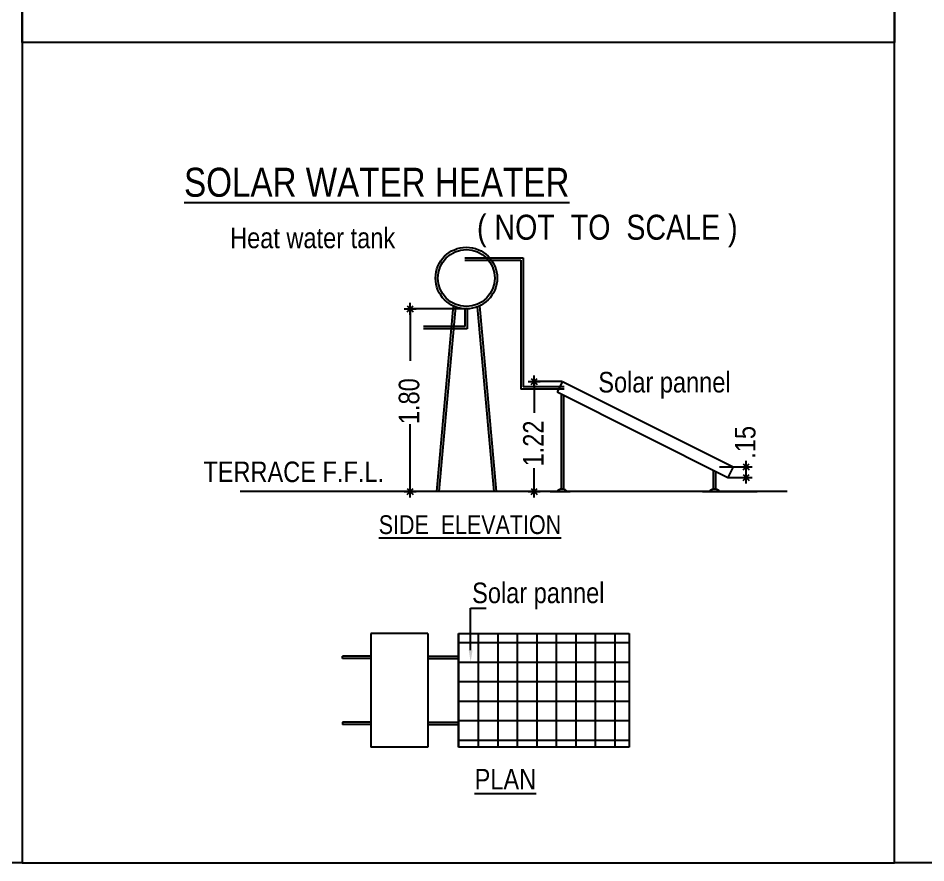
# Model space of a CAD drawing. Header units: metres. Extents: x 516 to 666, y 54 to 108.
# Drawn here: x 598.498 to 602.728, y 81.686 to 85.623 of the extents above; entities that cross this region are included whole.
import ezdxf

# ---------------------------------------------------------------- set-up
doc = ezdxf.new("R2010")
doc.units = ezdxf.units.M
doc.header["$LTSCALE"] = 30
doc.header["$MEASUREMENT"] = 0
doc.layers.get('0').update_dxf_attribs({"linetype": 'CONTINUOUS'})
doc.styles.get("Standard").update_dxf_attribs({"font": 'ARIALN.TTF', "height": 10})

msp = doc.modelspace()

# ---------------------------------------------------------------- linework, layer by layer
for p, q in [((600.5799, 84.5057), (600.8513, 84.5057)), ((600.5799, 84.4946), (600.8402, 84.4946)), ((600.8402, 84.4946), (600.8402, 83.8935)), ((600.8513, 84.5057), (600.8513, 83.9046)), ((600.2965, 84.2675), (600.3525, 84.2675)), ((600.3105, 84.2535), (600.3385, 84.2814)), ((600.3105, 84.2814), (600.3385, 84.2535)), ((600.586, 84.2675), (600.3225, 84.2675)), ((600.3245, 84.2395), (600.3245, 84.2954)), ((600.3245, 84.2675), (600.3245, 84.0262)), ((600.525, 84.2812), (600.4477, 83.4161)), ((600.5357, 84.2767), (600.4588, 83.4161)), ((600.5787, 84.2675), (600.5787, 84.1859)), ((600.5898, 84.2675), (600.5898, 84.1748)), ((600.637, 84.2767), (600.7139, 83.4161)), ((600.6477, 84.2812), (600.725, 83.4161)), ((600.5787, 84.1859), (600.3862, 84.1859)), ((600.5898, 84.1748), (600.3862, 84.1748)), ((600.8751, 83.9299), (600.9311, 83.9299)), ((600.8891, 83.9159), (600.9171, 83.9439)), ((600.8891, 83.9439), (600.9171, 83.9159)), ((601.0334, 83.9299), (600.9011, 83.9299)), ((600.9031, 83.9019), (600.9031, 83.9579)), ((600.9031, 83.9299), (600.9031, 83.7829)), ((601.0341, 83.9299), (601.0094, 83.8805)), ((601.0341, 83.9299), (601.8302, 83.5318)), ((601.0428, 83.8935), (600.8402, 83.8935)), ((601.0428, 83.9046), (600.8513, 83.9046)), ((601.0094, 83.8805), (601.8055, 83.4824)), ((601.0276, 83.8658), (601.0276, 83.4271)), ((601.0387, 83.8658), (601.0387, 83.4269)), ((600.3245, 83.4161), (600.3245, 83.7309)), ((601.877, 83.5179), (601.905, 83.5458)), ((601.877, 83.5458), (601.905, 83.5179)), ((601.891, 83.5039), (601.891, 83.5598)), ((600.9031, 83.4161), (600.9031, 83.5249)), ((601.7381, 83.4275), (601.7381, 83.5161)), ((601.7491, 83.4275), (601.7491, 83.5106)), ((601.766, 83.5318), (601.906, 83.5318)), ((601.8302, 83.5318), (601.8055, 83.4824)), ((601.863, 83.5318), (601.919, 83.5318)), ((601.891, 83.4759), (601.891, 83.5391)), ((601.891, 83.4544), (601.891, 83.5104)), ((601.8055, 83.4824), (601.906, 83.4824)), ((601.863, 83.4824), (601.919, 83.4824)), ((601.877, 83.4684), (601.905, 83.4964)), ((601.877, 83.4964), (601.905, 83.4684)), ((602.0809, 83.4161), (599.5323, 83.4161)), ((600.2965, 83.4161), (600.3525, 83.4161)), ((600.3105, 83.4021), (600.3385, 83.43)), ((600.3105, 83.43), (600.3385, 83.4021)), ((600.5882, 83.4161), (600.3225, 83.4161)), ((600.3245, 83.3881), (600.3245, 83.444)), ((600.8751, 83.4161), (600.9311, 83.4161)), ((600.8891, 83.4021), (600.9171, 83.43)), ((600.8891, 83.43), (600.9171, 83.4021)), ((600.976, 83.4161), (600.9011, 83.4161)), ((600.9031, 83.3881), (600.9031, 83.444)), ((600.9766, 83.4161), (601.0697, 83.4161)), ((601.0387, 83.4161), (600.9766, 83.4161)), ((601.687, 83.4161), (601.78, 83.4161)), ((601.749, 83.4161), (601.687, 83.4161)), ((601.7807, 83.4161), (601.9409, 83.4161)), ((600.6064, 82.6768), (600.6064, 82.873)), ((600.6064, 82.873), (600.6789, 82.873)), ((600.4064, 82.7552), (600.141, 82.7552)), ((600.141, 82.7552), (600.141, 82.2244)), ((600.4064, 82.7552), (600.4064, 82.2244)), ((600.5495, 82.7552), (601.3456, 82.7552)), ((600.5495, 82.2244), (600.5495, 82.7552)), ((600.5521, 82.2244), (600.5521, 82.7552)), ((600.643, 82.2244), (600.643, 82.7552)), ((600.7339, 82.2244), (600.7339, 82.7552)), ((600.8248, 82.2244), (600.8248, 82.7552)), ((600.9157, 82.2244), (600.9157, 82.7552)), ((601.0066, 82.2244), (601.0066, 82.7552)), ((601.0975, 82.2244), (601.0975, 82.7552)), ((601.1884, 82.2244), (601.1884, 82.7552)), ((601.2793, 82.2244), (601.2793, 82.7552)), ((601.3456, 82.7552), (601.3456, 82.2244)), ((600.5495, 82.7125), (601.3456, 82.7125)), ((600.141, 82.6486), (600.0095, 82.6486)), ((600.0095, 82.6375), (600.0095, 82.6486)), ((600.141, 82.6375), (600.0095, 82.6375)), ((600.4064, 82.6486), (600.5495, 82.6486)), ((600.4064, 82.6375), (600.5495, 82.6375)), ((600.5495, 82.6216), (601.3456, 82.6216)), ((600.5495, 82.5307), (601.3456, 82.5307)), ((600.5495, 82.4398), (601.3456, 82.4398)), ((600.141, 82.3421), (600.0095, 82.3421)), ((600.0095, 82.3421), (600.0095, 82.3311)), ((600.141, 82.3311), (600.0095, 82.3311)), ((600.4064, 82.3421), (600.5495, 82.3421)), ((600.4064, 82.3311), (600.5495, 82.3311)), ((600.5495, 82.3489), (601.3456, 82.3489)), ((600.5495, 82.258), (601.3456, 82.258)), ((600.4064, 82.2244), (600.141, 82.2244)), ((601.3456, 82.2244), (600.5495, 82.2244))]:
    msp.add_line(p, q)
for points in [[(598.5163, 89.5495), (602.582, 89.5495), (602.582, 85.5086), (598.5163, 85.5086)], [(592.012, 86.4644), (598.5163, 86.4644), (598.5163, 81.6858), (592.012, 81.6858)], [(602.582, 86.4644), (605.7577, 86.4644), (605.7577, 81.6858), (602.582, 81.6858)], [(598.5163, 81.6858), (602.582, 81.6858), (602.582, 85.5086), (598.5163, 85.5086)]]:
    msp.add_lwpolyline(points, close=True)
for radius in [0.1437, 0.1327]:
    msp.add_circle((600.5864, 84.4112), radius)
for centre in [(601.0325, 83.3948), (601.7428, 83.3948)]:
    msp.add_arc(centre, 0.0327, 40.5596, 139.4404)
msp.add_solid([(600.6155, 82.6768), (600.6064, 82.6223), (600.5973, 82.6768)])

# ---------------------------------------------------------------- texts
for s, height, p in [('%%USOLAR WATER HEATER', 0.135017, (599.2709, 84.7903)), ('( NOT  TO  SCALE )', 0.116343, (600.636, 84.5901)), ('Heat water tank', 0.095887, (599.4855, 84.5504)), ('Solar pannel', 0.095887, (601.2013, 83.878)), ('TERRACE F.F.L.', 0.095887, (599.3609, 83.4603)), ('%%USIDE  ELEVATION', 0.087257, (600.1783, 83.2184)), ('Solar pannel', 0.095887, (600.6134, 82.8962)), ('%%UPLAN', 0.09589, (600.6249, 82.0278))]:
    msp.add_text(s, height=height).set_placement(p)
for s, p in [('1.80', (600.3671, 83.7306)), ('1.22', (600.9467, 83.5334)), ('.15', (601.9337, 83.5693))]:
    msp.add_text(s, height=0.09589, rotation=90).set_placement(p)

doc.saveas('drawing.dxf')
